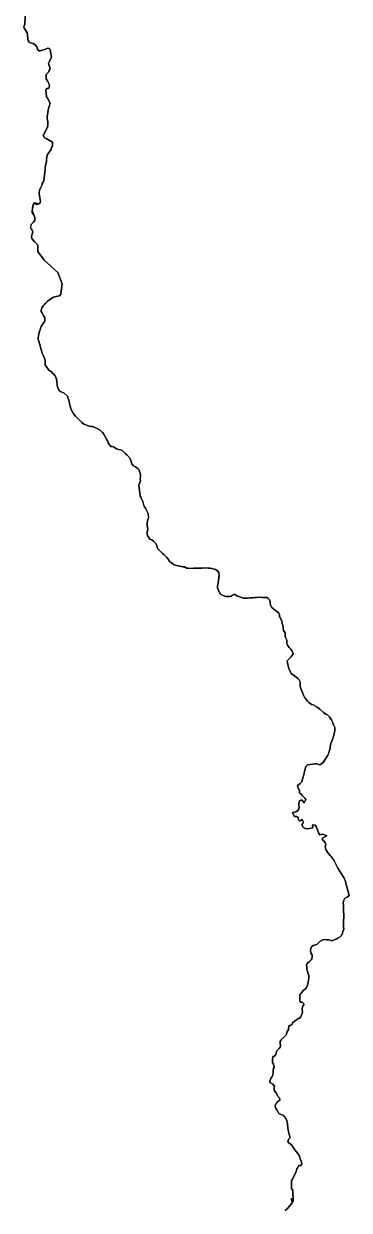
# Model space of a CAD drawing. Header units: inches. Extents: x 33.9 to 41.9, y -4.8 to 5.4.
# Drawn here: x 37.4227 to 37.4881, y -0.6788 to -0.4407 of the extents above; entities that cross this region are included whole.
import ezdxf

# ---------------------------------------------------------------- set-up
doc = ezdxf.new("R2010")
doc.units = ezdxf.units.IN
doc.header["$MEASUREMENT"] = 0
doc.layers.add('Counties', color=7, linetype='Continuous')

msp = doc.modelspace()

# ---------------------------------------------------------------- linework, layer by layer
at = {"layer": 'Counties'}
for points in [[(37.42391, -0.41995), (37.42289, -0.44084), (37.42267, -0.44133), (37.42279, -0.44161), (37.42298, -0.44185), (37.42339, -0.44258), (37.42344, -0.44288), (37.4235, -0.44385), (37.42357, -0.44415), (37.42375, -0.44443), (37.42401, -0.44459), (37.42457, -0.4447), (37.42504, -0.44501), (37.42529, -0.44535), (37.42542, -0.4458), (37.42571, -0.44614), (37.42597, -0.44614), (37.42644, -0.44602), (37.42707, -0.4458), (37.42754, -0.44566), (37.42782, -0.44569), (37.42796, -0.44596), (37.42804, -0.44622), (37.42813, -0.44671), (37.4282, -0.44709), (37.42823, -0.44745), (37.42779, -0.44842), (37.42766, -0.44868), (37.4278, -0.44911), (37.42798, -0.44969), (37.4279, -0.44993), (37.42773, -0.45025), (37.42758, -0.45054), (37.42721, -0.4509), (37.42719, -0.45178), (37.42754, -0.45234), (37.42771, -0.45271), (37.42786, -0.45326), (37.42764, -0.45373), (37.42733, -0.45375), (37.42712, -0.45398), (37.42725, -0.45536), (37.42742, -0.45566), (37.42797, -0.45664), (37.42781, -0.4573), (37.42758, -0.45797), (37.42751, -0.45858), (37.42736, -0.45937), (37.42738, -0.45973), (37.42746, -0.46004), (37.4275, -0.46028), (37.42751, -0.46116), (37.42746, -0.46146), (37.42731, -0.46167), (37.42686, -0.46269), (37.42674, -0.46292), (37.42657, -0.46315), (37.42682, -0.46359), (37.42718, -0.46376), (37.42843, -0.46446), (37.42848, -0.46492), (37.42846, -0.46531), (37.42825, -0.46558), (37.42819, -0.46586), (37.4279, -0.46629), (37.42746, -0.46695), (37.42732, -0.46745), (37.42727, -0.46792), (37.42723, -0.46823), (37.42715, -0.46873), (37.42704, -0.46913), (37.42695, -0.46962), (37.42697, -0.47), (37.42693, -0.47049), (37.42688, -0.47117), (37.42679, -0.47166), (37.42673, -0.47225), (37.42636, -0.47278), (37.42639, -0.47279), (37.42635, -0.47306), (37.42616, -0.47348), (37.42594, -0.47395), (37.42585, -0.47421), (37.42577, -0.47457), (37.42578, -0.47482), (37.42582, -0.47519), (37.42591, -0.47567), (37.42601, -0.47608), (37.42605, -0.47635), (37.42599, -0.47663), (37.42576, -0.47685), (37.42486, -0.47664), (37.42454, -0.47704), (37.42443, -0.4779), (37.4244, -0.47822), (37.42489, -0.4796), (37.4249, -0.48013), (37.42466, -0.48052), (37.42419, -0.481), (37.42405, -0.48163), (37.4242, -0.48189), (37.4244, -0.48215), (37.42449, -0.48249), (37.42422, -0.48337), (37.42433, -0.48385), (37.42447, -0.48395), (37.42471, -0.48433), (37.42491, -0.48451), (37.42549, -0.48517), (37.42549, -0.48642), (37.42678, -0.48815), (37.42954, -0.49061), (37.4304, -0.49294), (37.43014, -0.49495), (37.42985, -0.4953), (37.42922, -0.49548), (37.42896, -0.49554), (37.42867, -0.49559), (37.4283, -0.49578), (37.42786, -0.49611), (37.42737, -0.49648), (37.42703, -0.49682), (37.42682, -0.49703), (37.42658, -0.49731), (37.4263, -0.4977), (37.42616, -0.49818), (37.42619, -0.49844), (37.42631, -0.49868), (37.42674, -0.49937), (37.42691, -0.49972), (37.42691, -0.50043), (37.42654, -0.50095), (37.42633, -0.50124), (37.42616, -0.50148), (37.42606, -0.50183), (37.426, -0.50213), (37.42584, -0.50247), (37.42573, -0.50295), (37.42561, -0.50343), (37.42556, -0.50371), (37.42559, -0.50407), (37.4257, -0.50443), (37.42583, -0.50491), (37.42638, -0.50683), (37.42665, -0.50737), (37.42687, -0.50782), (37.427, -0.50829), (37.42697, -0.50878), (37.427, -0.50914), (37.42712, -0.50935), (37.4278, -0.51032), (37.42805, -0.51042), (37.42826, -0.51056), (37.42848, -0.51085), (37.4287, -0.51104), (37.42892, -0.51128), (37.42896, -0.51139), (37.42924, -0.51205), (37.4293, -0.51241), (37.42938, -0.51307), (37.42949, -0.51371), (37.4297, -0.51416), (37.42996, -0.51445), (37.43033, -0.51467), (37.43072, -0.51476), (37.43147, -0.51543), (37.43162, -0.51592), (37.43178, -0.51647), (37.43187, -0.517), (37.43215, -0.51793), (37.43235, -0.51839), (37.4327, -0.51896), (37.43307, -0.51947), (37.43435, -0.52076), (37.43474, -0.52105), (37.43515, -0.52121), (37.43563, -0.52138), (37.43618, -0.52153), (37.43657, -0.52153), (37.43794, -0.52217), (37.43813, -0.52243), (37.43847, -0.52274), (37.43877, -0.52307), (37.43896, -0.52348), (37.43936, -0.52423), (37.43954, -0.5245), (37.43973, -0.52496), (37.43999, -0.52526), (37.44014, -0.52553), (37.44042, -0.52553), (37.44081, -0.5257), (37.44108, -0.52586), (37.44131, -0.52602), (37.44168, -0.52615), (37.44214, -0.52624), (37.44242, -0.52632), (37.44266, -0.52655), (37.44305, -0.52694), (37.44344, -0.52728), (37.44406, -0.52798), (37.44425, -0.52856), (37.44441, -0.52899), (37.44471, -0.52944), (37.44518, -0.52969), (37.44539, -0.52984), (37.44565, -0.53003), (37.44587, -0.53024), (37.44595, -0.53058), (37.44604, -0.53088), (37.44616, -0.53138), (37.4461, -0.53164), (37.44609, -0.53203), (37.44613, -0.5324), (37.44602, -0.53275), (37.44581, -0.53324), (37.44602, -0.53493), (37.44603, -0.5352), (37.44609, -0.53548), (37.44625, -0.53583), (37.44642, -0.53617), (37.44659, -0.53656), (37.44678, -0.5374), (37.44696, -0.53765), (37.44712, -0.53794), (37.44765, -0.539), (37.44768, -0.53939), (37.44764, -0.53948), (37.44779, -0.53973), (37.44767, -0.54002), (37.44747, -0.54081), (37.44747, -0.54136), (37.44755, -0.5418), (37.44758, -0.54219), (37.44749, -0.54267), (37.44746, -0.5431), (37.44752, -0.54342), (37.44799, -0.54411), (37.44842, -0.54425), (37.44876, -0.54452), (37.44913, -0.54495), (37.44941, -0.54541), (37.44948, -0.54572), (37.44962, -0.54605), (37.45053, -0.54703), (37.45082, -0.5472), (37.45144, -0.5478), (37.45171, -0.54813), (37.45203, -0.54866), (37.45227, -0.54885), (37.45276, -0.54923), (37.45311, -0.54938), (37.45393, -0.54956), (37.45427, -0.54964), (37.45472, -0.54968), (37.45503, -0.5497), (37.45539, -0.54993), (37.45571, -0.54995), (37.45648, -0.55), (37.45687, -0.54998), (37.45728, -0.54993), (37.45776, -0.54994), (37.45814, -0.54996), (37.45844, -0.54996), (37.45879, -0.54992), (37.45972, -0.54994), (37.4601, -0.54994), (37.46044, -0.55001), (37.46121, -0.55023), (37.46167, -0.55056), (37.46187, -0.55088), (37.46195, -0.55129), (37.46185, -0.5519), (37.4618, -0.55237), (37.46172, -0.55295), (37.46161, -0.55347), (37.46158, -0.55383), (37.46163, -0.55417), (37.46222, -0.55516), (37.46276, -0.55545), (37.46324, -0.55562), (37.46394, -0.55567), (37.46435, -0.55555), (37.46475, -0.55529), (37.46504, -0.55519), (37.46548, -0.55549), (37.46587, -0.55564), (37.46682, -0.556), (37.46755, -0.556), (37.46824, -0.55592), (37.46865, -0.55588), (37.4691, -0.55583), (37.46945, -0.55581), (37.47016, -0.55577), (37.47059, -0.55585), (37.47104, -0.55582), (37.47148, -0.55585), (37.4718, -0.55607), (37.47203, -0.55632), (37.47217, -0.55665), (37.47218, -0.55707), (37.47228, -0.55748), (37.47243, -0.55781), (37.47249, -0.55785), (37.47389, -0.55899), (37.47404, -0.55927), (37.47407, -0.55964), (37.47452, -0.56052), (37.4746, -0.56108), (37.47469, -0.56142), (37.47478, -0.56173), (37.4748, -0.56212), (37.47488, -0.56243), (37.47516, -0.5629), (37.47521, -0.56374), (37.47554, -0.5644), (37.47551, -0.5647), (37.47551, -0.56515), (37.47564, -0.56541), (37.476, -0.56585), (37.47631, -0.56622), (37.47655, -0.56648), (37.47676, -0.56712), (37.4764, -0.56775), (37.47615, -0.568), (37.4756, -0.56852), (37.47568, -0.56892), (37.47591, -0.57007), (37.47639, -0.57107), (37.47707, -0.57154), (37.4773, -0.57174), (37.47776, -0.5721), (37.47801, -0.57237), (37.47817, -0.57273), (37.47817, -0.57338), (37.47822, -0.57366), (37.47825, -0.57392), (37.47846, -0.57453), (37.47875, -0.57498), (37.47869, -0.57498), (37.47882, -0.57529), (37.47904, -0.57586), (37.47925, -0.57611), (37.47948, -0.5764), (37.47964, -0.57661), (37.47993, -0.5769), (37.4802, -0.57711), (37.48054, -0.57729), (37.48101, -0.57747), (37.48123, -0.57761), (37.48159, -0.57783), (37.48186, -0.57802), (37.48217, -0.57827), (37.4829, -0.57893), (37.48337, -0.57924), (37.48366, -0.57939), (37.48407, -0.57978), (37.4843, -0.58013), (37.48451, -0.5804), (37.48468, -0.5808), (37.48475, -0.58107), (37.4849, -0.58139), (37.48514, -0.58193), (37.48513, -0.58231), (37.48513, -0.58259), (37.48507, -0.58283), (37.48504, -0.5832), (37.48496, -0.5835), (37.48485, -0.58383), (37.48479, -0.58411), (37.4846, -0.58448), (37.48452, -0.58477), (37.48433, -0.58515), (37.48428, -0.58544), (37.48422, -0.58577), (37.48422, -0.58606), (37.48415, -0.58631), (37.48405, -0.58669), (37.48394, -0.58703), (37.48382, -0.58729), (37.48373, -0.58753), (37.48355, -0.58778), (37.48326, -0.5882), (37.48309, -0.58856), (37.4828, -0.58895), (37.48258, -0.58912), (37.48212, -0.5894), (37.48179, -0.5893), (37.48154, -0.58918), (37.48117, -0.58922), (37.47969, -0.58941), (37.47937, -0.58974), (37.47904, -0.59077), (37.47901, -0.59106), (37.47884, -0.59164), (37.47859, -0.59246), (37.47851, -0.5928), (37.47817, -0.59313), (37.47766, -0.59358), (37.47774, -0.59393), (37.47803, -0.5944), (37.47808, -0.59464), (37.47805, -0.595), (37.47837, -0.59532), (37.47859, -0.59555), (37.47914, -0.59609), (37.47932, -0.59634), (37.47903, -0.59705), (37.47861, -0.59648), (37.47834, -0.59648), (37.47807, -0.59665), (37.47791, -0.59715), (37.47792, -0.59759), (37.47799, -0.59781), (37.47796, -0.5983), (37.47767, -0.59866), (37.47735, -0.59886), (37.4769, -0.5989), (37.47668, -0.59906), (37.47709, -0.59976), (37.47751, -0.5998), (37.47781, -0.59988), (37.47783, -0.60027), (37.47797, -0.60068), (37.4783, -0.60057), (37.47861, -0.60039), (37.47885, -0.60094), (37.47872, -0.60119), (37.47853, -0.60146), (37.47877, -0.6019), (37.47901, -0.60211), (37.47966, -0.60226), (37.48075, -0.60207), (37.48076, -0.60178), (37.48064, -0.60152), (37.48092, -0.60144), (37.48119, -0.60151), (37.48149, -0.60189), (37.48177, -0.60263), (37.48185, -0.60303), (37.48214, -0.60344), (37.48275, -0.60334), (37.48356, -0.60363), (37.48318, -0.60389), (37.48277, -0.60405), (37.48265, -0.60436), (37.48286, -0.60459), (37.48322, -0.60503), (37.48333, -0.6053), (37.48328, -0.60563), (37.48325, -0.60589), (37.48331, -0.60614), (37.48337, -0.6064), (37.48384, -0.60712), (37.48425, -0.60757), (37.48445, -0.60777), (37.48458, -0.60801), (37.48494, -0.60852), (37.48575, -0.61015), (37.48705, -0.61214), (37.48726, -0.61262), (37.48807, -0.61561), (37.48764, -0.61596), (37.48733, -0.61607), (37.48708, -0.61627), (37.48696, -0.61656), (37.48681, -0.61706), (37.48692, -0.61772), (37.48692, -0.61801), (37.48689, -0.61844), (37.48689, -0.61886), (37.48698, -0.61947), (37.48698, -0.61986), (37.48693, -0.62074), (37.48693, -0.62101), (37.48691, -0.62148), (37.48689, -0.62199), (37.48694, -0.62247), (37.48689, -0.62253), (37.48679, -0.62282), (37.48671, -0.62326), (37.48645, -0.62372), (37.48625, -0.62393), (37.48579, -0.62422), (37.48554, -0.62435), (37.485, -0.62452), (37.48457, -0.62469), (37.48429, -0.62461), (37.48387, -0.62452), (37.48357, -0.6245), (37.48321, -0.62446), (37.48277, -0.6245), (37.48217, -0.62483), (37.48174, -0.62528), (37.48156, -0.62545), (37.48083, -0.62567), (37.48049, -0.62596), (37.48037, -0.62629), (37.48028, -0.62662), (37.48033, -0.6272), (37.48059, -0.62753), (37.48062, -0.6279), (37.48055, -0.62833), (37.4804, -0.62854), (37.48006, -0.62887), (37.47974, -0.62917), (37.47949, -0.62955), (37.47951, -0.62991), (37.47957, -0.6303), (37.47961, -0.63064), (37.47983, -0.63135), (37.47995, -0.63171), (37.47996, -0.63198), (37.47992, -0.63226), (37.47985, -0.63258), (37.47972, -0.63342), (37.4796, -0.63372), (37.47945, -0.6341), (37.4792, -0.63439), (37.47888, -0.63464), (37.47865, -0.63492), (37.47844, -0.63516), (37.47814, -0.63559), (37.47811, -0.63604), (37.47812, -0.63648), (37.47823, -0.63704), (37.4786, -0.63706), (37.47897, -0.6374), (37.47873, -0.63785), (37.4786, -0.63822), (37.4786, -0.6385), (37.47864, -0.63899), (37.4786, -0.6393), (37.47835, -0.63989), (37.47813, -0.64023), (37.47781, -0.64031), (37.47747, -0.64055), (37.47708, -0.64081), (37.47666, -0.64118), (37.47658, -0.64146), (37.4762, -0.64169), (37.47595, -0.64176), (37.47583, -0.64248), (37.47554, -0.64304), (37.47544, -0.64349), (37.47438, -0.6446), (37.4742, -0.64486), (37.47416, -0.64529), (37.47427, -0.64582), (37.47419, -0.64607), (37.47401, -0.64633), (37.47353, -0.64677), (37.47332, -0.64748), (37.47304, -0.64786), (37.47269, -0.6479), (37.47261, -0.64858), (37.47262, -0.64923), (37.47283, -0.64945), (37.47299, -0.65004), (37.47283, -0.65026), (37.47276, -0.65086), (37.47276, -0.65121), (37.47271, -0.65166), (37.47257, -0.65193), (37.47239, -0.65218), (37.47222, -0.65254), (37.47208, -0.65288), (37.47212, -0.65314), (37.47268, -0.65346), (37.47304, -0.65385), (37.47297, -0.65428), (37.47295, -0.65471), (37.47344, -0.65538), (37.47364, -0.65584), (37.47387, -0.65599), (37.47407, -0.65624), (37.47409, -0.65667), (37.47371, -0.65696), (37.47349, -0.65721), (37.47325, -0.6575), (37.47321, -0.65805), (37.4733, -0.6583), (37.47351, -0.65864), (37.47375, -0.6591), (37.47394, -0.65936), (37.47438, -0.65955), (37.47475, -0.65973), (37.47521, -0.66012), (37.47555, -0.66082), (37.47561, -0.66106), (37.47565, -0.66146), (37.47572, -0.66229), (37.4759, -0.66328), (37.47619, -0.66416), (37.47589, -0.66447), (37.47573, -0.66501), (37.47597, -0.66531), (37.47619, -0.66545), (37.47643, -0.66562), (37.47659, -0.66584), (37.47713, -0.66666), (37.47744, -0.66704), (37.4777, -0.66737), (37.47805, -0.66795), (37.47821, -0.66845), (37.47841, -0.66896), (37.47851, -0.66938), (37.47838, -0.66981), (37.47794, -0.66979), (37.47771, -0.6702), (37.47756, -0.6705), (37.47742, -0.67097), (37.47665, -0.67256), (37.47649, -0.67281), (37.47649, -0.6744), (37.47674, -0.67481), (37.47682, -0.67708), (37.47638, -0.67641), (37.47651, -0.67685), (37.47657, -0.67726), (37.47566, -0.67843), (37.47516, -0.67884)], [(37.47516, -0.67884), (37.47566, -0.67843), (37.47657, -0.67726), (37.47651, -0.67685), (37.47638, -0.67641), (37.47682, -0.67708), (37.47674, -0.67481), (37.47649, -0.6744), (37.47649, -0.67281), (37.47665, -0.67256), (37.47742, -0.67097), (37.47756, -0.6705), (37.47771, -0.6702), (37.47794, -0.66979), (37.47838, -0.66981), (37.47851, -0.66938), (37.47841, -0.66896), (37.47821, -0.66845), (37.47805, -0.66795), (37.4777, -0.66737), (37.47744, -0.66704), (37.47713, -0.66666), (37.47659, -0.66584), (37.47643, -0.66562), (37.47619, -0.66545), (37.47597, -0.66531), (37.47573, -0.66501), (37.47589, -0.66447), (37.47619, -0.66416), (37.4759, -0.66328), (37.47572, -0.66229), (37.47565, -0.66146), (37.47561, -0.66106), (37.47555, -0.66082), (37.47521, -0.66012), (37.47475, -0.65973), (37.47438, -0.65955), (37.47394, -0.65936), (37.47375, -0.6591), (37.47351, -0.65864), (37.4733, -0.6583), (37.47321, -0.65805), (37.47325, -0.6575), (37.47349, -0.65721), (37.47371, -0.65696), (37.47409, -0.65667), (37.47407, -0.65624), (37.47387, -0.65599), (37.47364, -0.65584), (37.47344, -0.65538), (37.47295, -0.65471), (37.47297, -0.65428), (37.47304, -0.65385), (37.47268, -0.65346), (37.47212, -0.65314), (37.47208, -0.65288), (37.47222, -0.65254), (37.47239, -0.65218), (37.47257, -0.65193), (37.47271, -0.65166), (37.47276, -0.65121), (37.47276, -0.65086), (37.47283, -0.65026), (37.47299, -0.65004), (37.47283, -0.64945), (37.47262, -0.64923), (37.47261, -0.64858), (37.47269, -0.6479), (37.47304, -0.64786), (37.47332, -0.64748), (37.47353, -0.64677), (37.47401, -0.64633), (37.47419, -0.64607), (37.47427, -0.64582), (37.47416, -0.64529), (37.4742, -0.64486), (37.47438, -0.6446), (37.47544, -0.64349), (37.47554, -0.64304), (37.47583, -0.64248), (37.47595, -0.64176), (37.4762, -0.64169), (37.47658, -0.64146), (37.47666, -0.64118), (37.47708, -0.64081), (37.47747, -0.64055), (37.47781, -0.64031), (37.47813, -0.64023), (37.47835, -0.63989), (37.4786, -0.6393), (37.47864, -0.63899), (37.4786, -0.6385), (37.4786, -0.63822), (37.47873, -0.63785), (37.47897, -0.6374), (37.4786, -0.63706), (37.47823, -0.63704), (37.47812, -0.63648), (37.47811, -0.63604), (37.47814, -0.63559), (37.47844, -0.63516), (37.47865, -0.63492), (37.47888, -0.63464), (37.4792, -0.63439), (37.47945, -0.6341), (37.4796, -0.63372), (37.47972, -0.63342), (37.47985, -0.63258), (37.47992, -0.63226), (37.47996, -0.63198), (37.47995, -0.63171), (37.47983, -0.63135), (37.47961, -0.63064), (37.47957, -0.6303), (37.47951, -0.62991), (37.47949, -0.62955), (37.47974, -0.62917), (37.48006, -0.62887), (37.4804, -0.62854), (37.48055, -0.62833), (37.48062, -0.6279), (37.48059, -0.62753), (37.48033, -0.6272), (37.48028, -0.62662), (37.48037, -0.62629), (37.48049, -0.62596), (37.48083, -0.62567), (37.48156, -0.62545), (37.48174, -0.62528), (37.48217, -0.62483), (37.48277, -0.6245), (37.48321, -0.62446), (37.48357, -0.6245), (37.48387, -0.62452), (37.48429, -0.62461), (37.48457, -0.62469), (37.485, -0.62452), (37.48554, -0.62435), (37.48579, -0.62422), (37.48625, -0.62393), (37.48645, -0.62372), (37.48671, -0.62326), (37.48679, -0.62282), (37.48689, -0.62253), (37.48694, -0.62247), (37.48689, -0.62199), (37.48691, -0.62148), (37.48693, -0.62101), (37.48693, -0.62074), (37.48698, -0.61986), (37.48698, -0.61947), (37.48689, -0.61886), (37.48689, -0.61844), (37.48692, -0.61801), (37.48692, -0.61772), (37.48681, -0.61706), (37.48696, -0.61656), (37.48708, -0.61627), (37.48733, -0.61607), (37.48764, -0.61596), (37.48807, -0.61561), (37.48726, -0.61262), (37.48705, -0.61214), (37.48575, -0.61015), (37.48494, -0.60852), (37.48458, -0.60801), (37.48445, -0.60777), (37.48425, -0.60757), (37.48384, -0.60712), (37.48337, -0.6064), (37.48331, -0.60614), (37.48325, -0.60589), (37.48328, -0.60563), (37.48333, -0.6053), (37.48322, -0.60503), (37.48286, -0.60459), (37.48265, -0.60436), (37.48277, -0.60405), (37.48318, -0.60389), (37.48356, -0.60363), (37.48275, -0.60334), (37.48214, -0.60344), (37.48185, -0.60303), (37.48177, -0.60263), (37.48149, -0.60189), (37.48119, -0.60151), (37.48092, -0.60144), (37.48064, -0.60152), (37.48076, -0.60178), (37.48075, -0.60207), (37.47966, -0.60226), (37.47901, -0.60211), (37.47877, -0.6019), (37.47853, -0.60146), (37.47872, -0.60119), (37.47885, -0.60094), (37.47861, -0.60039), (37.4783, -0.60057), (37.47797, -0.60068), (37.47783, -0.60027), (37.47781, -0.59988), (37.47751, -0.5998), (37.47709, -0.59976), (37.47668, -0.59906), (37.4769, -0.5989), (37.47735, -0.59886), (37.47767, -0.59866), (37.47796, -0.5983), (37.47799, -0.59781), (37.47792, -0.59759), (37.47791, -0.59715), (37.47807, -0.59665), (37.47834, -0.59648), (37.47861, -0.59648), (37.47903, -0.59705), (37.47932, -0.59634), (37.47914, -0.59609), (37.47859, -0.59555), (37.47837, -0.59532), (37.47805, -0.595), (37.47808, -0.59464), (37.47803, -0.5944), (37.47774, -0.59393), (37.47766, -0.59358), (37.47817, -0.59313), (37.47851, -0.5928), (37.47859, -0.59246), (37.47884, -0.59164), (37.47901, -0.59106), (37.47904, -0.59077), (37.47937, -0.58974), (37.47969, -0.58941), (37.48117, -0.58922), (37.48154, -0.58918), (37.48179, -0.5893), (37.48212, -0.5894), (37.48258, -0.58912), (37.4828, -0.58895), (37.48309, -0.58856), (37.48326, -0.5882), (37.48355, -0.58778), (37.48373, -0.58753), (37.48382, -0.58729), (37.48394, -0.58703), (37.48405, -0.58669), (37.48415, -0.58631), (37.48422, -0.58606), (37.48422, -0.58577), (37.48428, -0.58544), (37.48433, -0.58515), (37.48452, -0.58477), (37.4846, -0.58448), (37.48479, -0.58411), (37.48485, -0.58383), (37.48496, -0.5835), (37.48504, -0.5832), (37.48507, -0.58283), (37.48513, -0.58259), (37.48513, -0.58231), (37.48514, -0.58193), (37.4849, -0.58139), (37.48475, -0.58107), (37.48468, -0.5808), (37.48451, -0.5804), (37.4843, -0.58013), (37.48407, -0.57978), (37.48366, -0.57939), (37.48337, -0.57924), (37.4829, -0.57893), (37.48217, -0.57827), (37.48186, -0.57802), (37.48159, -0.57783), (37.48123, -0.57761), (37.48101, -0.57747), (37.48054, -0.57729), (37.4802, -0.57711), (37.47993, -0.5769), (37.47964, -0.57661), (37.47948, -0.5764), (37.47925, -0.57611), (37.47904, -0.57586), (37.47882, -0.57529), (37.47869, -0.57498), (37.47875, -0.57498), (37.47846, -0.57453), (37.47825, -0.57392), (37.47822, -0.57366), (37.47817, -0.57338), (37.47817, -0.57273), (37.47801, -0.57237), (37.47776, -0.5721), (37.4773, -0.57174), (37.47707, -0.57154), (37.47639, -0.57107), (37.47591, -0.57007), (37.47568, -0.56892), (37.4756, -0.56852), (37.47615, -0.568), (37.4764, -0.56775), (37.47676, -0.56712), (37.47655, -0.56648), (37.47631, -0.56622), (37.476, -0.56585), (37.47564, -0.56541), (37.47551, -0.56515), (37.47551, -0.5647), (37.47554, -0.5644), (37.47521, -0.56374), (37.47516, -0.5629), (37.47488, -0.56243), (37.4748, -0.56212), (37.47478, -0.56173), (37.47469, -0.56142), (37.4746, -0.56108), (37.47452, -0.56052), (37.47407, -0.55964), (37.47404, -0.55927), (37.47389, -0.55899), (37.47249, -0.55785), (37.47243, -0.55781), (37.47228, -0.55748), (37.47218, -0.55707), (37.47217, -0.55665), (37.47203, -0.55632), (37.4718, -0.55607), (37.47148, -0.55585), (37.47104, -0.55582), (37.47059, -0.55585), (37.47016, -0.55577), (37.46945, -0.55581), (37.4691, -0.55583), (37.46865, -0.55588), (37.46824, -0.55592), (37.46755, -0.556), (37.46682, -0.556), (37.46587, -0.55564), (37.46548, -0.55549), (37.46504, -0.55519), (37.46475, -0.55529), (37.46435, -0.55555), (37.46394, -0.55567), (37.46324, -0.55562), (37.46276, -0.55545), (37.46222, -0.55516), (37.46163, -0.55417), (37.46158, -0.55383), (37.46161, -0.55347), (37.46172, -0.55295), (37.4618, -0.55237), (37.46185, -0.5519), (37.46195, -0.55129), (37.46187, -0.55088), (37.46167, -0.55056), (37.46121, -0.55023), (37.46044, -0.55001), (37.4601, -0.54994), (37.45972, -0.54994), (37.45879, -0.54992), (37.45844, -0.54996), (37.45814, -0.54996), (37.45776, -0.54994), (37.45728, -0.54993), (37.45687, -0.54998), (37.45648, -0.55), (37.45571, -0.54995), (37.45539, -0.54993), (37.45503, -0.5497), (37.45472, -0.54968), (37.45427, -0.54964), (37.45393, -0.54956), (37.45311, -0.54938), (37.45276, -0.54923), (37.45227, -0.54885), (37.45203, -0.54866), (37.45171, -0.54813), (37.45144, -0.5478), (37.45082, -0.5472), (37.45053, -0.54703), (37.44962, -0.54605), (37.44948, -0.54572), (37.44941, -0.54541), (37.44913, -0.54495), (37.44876, -0.54452), (37.44842, -0.54425), (37.44799, -0.54411), (37.44752, -0.54342), (37.44746, -0.5431), (37.44749, -0.54267), (37.44758, -0.54219), (37.44755, -0.5418), (37.44747, -0.54136), (37.44747, -0.54081), (37.44767, -0.54002), (37.44779, -0.53973), (37.44764, -0.53948), (37.44768, -0.53939), (37.44765, -0.539), (37.44712, -0.53794), (37.44696, -0.53765), (37.44678, -0.5374), (37.44659, -0.53656), (37.44642, -0.53617), (37.44625, -0.53583), (37.44609, -0.53548), (37.44603, -0.5352), (37.44602, -0.53493), (37.44581, -0.53324), (37.44602, -0.53275), (37.44613, -0.5324), (37.44609, -0.53203), (37.4461, -0.53164), (37.44616, -0.53138), (37.44604, -0.53088), (37.44595, -0.53058), (37.44587, -0.53024), (37.44565, -0.53003), (37.44539, -0.52984), (37.44518, -0.52969), (37.44471, -0.52944), (37.44441, -0.52899), (37.44425, -0.52856), (37.44406, -0.52798), (37.44344, -0.52728), (37.44305, -0.52694), (37.44266, -0.52655), (37.44242, -0.52632), (37.44214, -0.52624), (37.44168, -0.52615), (37.44131, -0.52602), (37.44108, -0.52586), (37.44081, -0.5257), (37.44042, -0.52553), (37.44014, -0.52553), (37.43999, -0.52526), (37.43973, -0.52496), (37.43954, -0.5245), (37.43936, -0.52423), (37.43896, -0.52348), (37.43877, -0.52307), (37.43847, -0.52274), (37.43813, -0.52243), (37.43794, -0.52217), (37.43657, -0.52153), (37.43618, -0.52153), (37.43563, -0.52138), (37.43515, -0.52121), (37.43474, -0.52105), (37.43435, -0.52076), (37.43307, -0.51947), (37.4327, -0.51896), (37.43235, -0.51839), (37.43215, -0.51793), (37.43187, -0.517), (37.43178, -0.51647), (37.43162, -0.51592), (37.43147, -0.51543), (37.43072, -0.51476), (37.43033, -0.51467), (37.42996, -0.51445), (37.4297, -0.51416), (37.42949, -0.51371), (37.42938, -0.51307), (37.4293, -0.51241), (37.42924, -0.51205), (37.42896, -0.51139), (37.42892, -0.51128), (37.4287, -0.51104), (37.42848, -0.51085), (37.42826, -0.51056), (37.42805, -0.51042), (37.4278, -0.51032), (37.42712, -0.50935), (37.427, -0.50914), (37.42697, -0.50878), (37.427, -0.50829), (37.42687, -0.50782), (37.42665, -0.50737), (37.42638, -0.50683), (37.42583, -0.50491), (37.4257, -0.50443), (37.42559, -0.50407), (37.42556, -0.50371), (37.42561, -0.50343), (37.42573, -0.50295), (37.42584, -0.50247), (37.426, -0.50213), (37.42606, -0.50183), (37.42616, -0.50148), (37.42633, -0.50124), (37.42654, -0.50095), (37.42691, -0.50043), (37.42691, -0.49972), (37.42674, -0.49937), (37.42631, -0.49868), (37.42619, -0.49844), (37.42616, -0.49818), (37.4263, -0.4977), (37.42658, -0.49731), (37.42682, -0.49703), (37.42703, -0.49682), (37.42737, -0.49648), (37.42786, -0.49611), (37.4283, -0.49578), (37.42867, -0.49559), (37.42896, -0.49554), (37.42922, -0.49548), (37.42985, -0.4953), (37.43014, -0.49495), (37.4304, -0.49294), (37.42954, -0.49061), (37.42678, -0.48815), (37.42549, -0.48642), (37.42549, -0.48517), (37.42491, -0.48451), (37.42471, -0.48433), (37.42447, -0.48395), (37.42433, -0.48385), (37.42422, -0.48337), (37.4243, -0.48314), (37.42449, -0.48249), (37.4244, -0.48215), (37.4242, -0.48189), (37.42405, -0.48163), (37.42414, -0.48133), (37.42419, -0.481), (37.42466, -0.48052), (37.4249, -0.48013), (37.42489, -0.4796), (37.42454, -0.47894), (37.4244, -0.4786), (37.4244, -0.47822), (37.42443, -0.4779), (37.42447, -0.47761), (37.42454, -0.47704), (37.42486, -0.47664), (37.42507, -0.4768), (37.42529, -0.47697), (37.42571, -0.47686), (37.42599, -0.47663), (37.42605, -0.47635), (37.42601, -0.47608), (37.42591, -0.47567), (37.42582, -0.47519), (37.42578, -0.47482), (37.42577, -0.47457), (37.42585, -0.47421), (37.42594, -0.47395), (37.42616, -0.47348), (37.42635, -0.47306), (37.42639, -0.47279), (37.42636, -0.47278), (37.42673, -0.47225), (37.42679, -0.47166), (37.42688, -0.47117), (37.42693, -0.47049), (37.42697, -0.47), (37.42695, -0.46962), (37.42704, -0.46913), (37.42715, -0.46873), (37.42723, -0.46823), (37.42727, -0.46792), (37.42732, -0.46745), (37.42746, -0.46695), (37.4279, -0.46629), (37.42819, -0.46586), (37.42825, -0.46558), (37.42846, -0.46531), (37.42848, -0.46492), (37.42843, -0.46446), (37.42718, -0.46376), (37.42682, -0.46359), (37.42657, -0.46315), (37.42674, -0.46292), (37.42686, -0.46269), (37.42731, -0.46167), (37.42746, -0.46146), (37.42751, -0.46116), (37.4275, -0.46028), (37.42746, -0.46004), (37.42738, -0.45973), (37.42736, -0.45937), (37.42751, -0.45858), (37.42758, -0.45797), (37.42781, -0.4573), (37.42797, -0.45664), (37.42742, -0.45566), (37.42725, -0.45536), (37.42712, -0.45398), (37.42733, -0.45375), (37.42764, -0.45373), (37.42786, -0.45326), (37.42771, -0.45271), (37.42754, -0.45234), (37.42719, -0.45178), (37.42721, -0.4509), (37.42758, -0.45054), (37.42773, -0.45025), (37.4279, -0.44993), (37.42798, -0.44969), (37.4278, -0.44911), (37.42766, -0.44868), (37.42779, -0.44842), (37.42823, -0.44745), (37.4282, -0.44709), (37.42813, -0.44671), (37.42804, -0.44622), (37.42796, -0.44596), (37.42782, -0.44569), (37.42754, -0.44566), (37.42707, -0.4458), (37.42644, -0.44602), (37.42597, -0.44614), (37.42571, -0.44614), (37.42542, -0.4458), (37.42529, -0.44535), (37.42504, -0.44501), (37.42457, -0.4447), (37.42401, -0.44459), (37.42375, -0.44443), (37.42357, -0.44415), (37.4235, -0.44385), (37.42344, -0.44288), (37.42339, -0.44258), (37.42298, -0.44185), (37.42279, -0.44161), (37.42267, -0.44133), (37.42289, -0.44084), (37.42391, -0.41995)], [(37.42391, -0.41995), (37.42289, -0.44084), (37.42267, -0.44133), (37.42279, -0.44161), (37.42298, -0.44185), (37.42339, -0.44258), (37.42344, -0.44288), (37.4235, -0.44385), (37.42357, -0.44415), (37.42375, -0.44443), (37.42401, -0.44459), (37.42457, -0.4447), (37.42504, -0.44501), (37.42529, -0.44535), (37.42542, -0.4458), (37.42571, -0.44614), (37.42597, -0.44614), (37.42644, -0.44602), (37.42707, -0.4458), (37.42754, -0.44566), (37.42782, -0.44569), (37.42796, -0.44596), (37.42804, -0.44622), (37.42813, -0.44671), (37.4282, -0.44709), (37.42823, -0.44745), (37.42779, -0.44842), (37.42766, -0.44868), (37.4278, -0.44911), (37.42798, -0.44969), (37.4279, -0.44993), (37.42773, -0.45025), (37.42758, -0.45054), (37.42721, -0.4509), (37.42719, -0.45178), (37.42754, -0.45234), (37.42771, -0.45271), (37.42786, -0.45326), (37.42764, -0.45373), (37.42733, -0.45375), (37.42712, -0.45398), (37.42725, -0.45536), (37.42742, -0.45566), (37.42797, -0.45664), (37.42781, -0.4573), (37.42758, -0.45797), (37.42751, -0.45858), (37.42736, -0.45937), (37.42738, -0.45973), (37.42746, -0.46004), (37.4275, -0.46028), (37.42751, -0.46116), (37.42746, -0.46146), (37.42731, -0.46167), (37.42686, -0.46269), (37.42674, -0.46292), (37.42657, -0.46315), (37.42682, -0.46359), (37.42718, -0.46376), (37.42843, -0.46446), (37.42848, -0.46492), (37.42846, -0.46531), (37.42825, -0.46558), (37.42819, -0.46586), (37.4279, -0.46629), (37.42746, -0.46695), (37.42732, -0.46745), (37.42727, -0.46792), (37.42723, -0.46823), (37.42715, -0.46873), (37.42704, -0.46913), (37.42695, -0.46962), (37.42697, -0.47), (37.42693, -0.47049), (37.42688, -0.47117), (37.42679, -0.47166), (37.42673, -0.47225), (37.42636, -0.47278), (37.42639, -0.47279), (37.42635, -0.47306), (37.42616, -0.47348), (37.42594, -0.47395), (37.42585, -0.47421), (37.42577, -0.47457), (37.42578, -0.47482), (37.42582, -0.47519), (37.42591, -0.47567), (37.42601, -0.47608), (37.42605, -0.47635), (37.42599, -0.47663), (37.42576, -0.47685), (37.42486, -0.47664), (37.42454, -0.47704), (37.42443, -0.4779), (37.4244, -0.47822), (37.42489, -0.4796), (37.4249, -0.48013), (37.42466, -0.48052), (37.42419, -0.481), (37.42405, -0.48163), (37.4242, -0.48189), (37.4244, -0.48215), (37.42449, -0.48249), (37.42422, -0.48337), (37.42433, -0.48385), (37.42447, -0.48395), (37.42471, -0.48433), (37.42491, -0.48451), (37.42549, -0.48517), (37.42549, -0.48642), (37.42678, -0.48815), (37.42954, -0.49061), (37.4304, -0.49294), (37.43014, -0.49495), (37.42985, -0.4953), (37.42922, -0.49548), (37.42896, -0.49554), (37.42867, -0.49559), (37.4283, -0.49578), (37.42786, -0.49611), (37.42737, -0.49648), (37.42703, -0.49682), (37.42682, -0.49703), (37.42658, -0.49731), (37.4263, -0.4977), (37.42616, -0.49818), (37.42619, -0.49844), (37.42631, -0.49868), (37.42674, -0.49937), (37.42691, -0.49972), (37.42691, -0.50043), (37.42654, -0.50095), (37.42633, -0.50124), (37.42616, -0.50148), (37.42606, -0.50183), (37.426, -0.50213), (37.42584, -0.50247), (37.42573, -0.50295), (37.42561, -0.50343), (37.42556, -0.50371), (37.42559, -0.50407), (37.4257, -0.50443), (37.42583, -0.50491), (37.42638, -0.50683), (37.42665, -0.50737), (37.42687, -0.50782), (37.427, -0.50829), (37.42697, -0.50878), (37.427, -0.50914), (37.42712, -0.50935), (37.4278, -0.51032), (37.42805, -0.51042), (37.42826, -0.51056), (37.42848, -0.51085), (37.4287, -0.51104), (37.42892, -0.51128), (37.42896, -0.51139), (37.42924, -0.51205), (37.4293, -0.51241), (37.42938, -0.51307), (37.42949, -0.51371), (37.4297, -0.51416), (37.42996, -0.51445), (37.43033, -0.51467), (37.43072, -0.51476), (37.43147, -0.51543), (37.43162, -0.51592), (37.43178, -0.51647), (37.43187, -0.517), (37.43215, -0.51793), (37.43235, -0.51839), (37.4327, -0.51896), (37.43307, -0.51947), (37.43435, -0.52076), (37.43474, -0.52105), (37.43515, -0.52121), (37.43563, -0.52138), (37.43618, -0.52153), (37.43657, -0.52153), (37.43794, -0.52217), (37.43813, -0.52243), (37.43847, -0.52274), (37.43877, -0.52307), (37.43896, -0.52348), (37.43936, -0.52423), (37.43954, -0.5245), (37.43973, -0.52496), (37.43999, -0.52526), (37.44014, -0.52553), (37.44042, -0.52553), (37.44081, -0.5257), (37.44108, -0.52586), (37.44131, -0.52602), (37.44168, -0.52615), (37.44214, -0.52624), (37.44242, -0.52632), (37.44266, -0.52655), (37.44305, -0.52694), (37.44344, -0.52728), (37.44406, -0.52798), (37.44425, -0.52856), (37.44441, -0.52899), (37.44471, -0.52944), (37.44518, -0.52969), (37.44539, -0.52984), (37.44565, -0.53003), (37.44587, -0.53024), (37.44595, -0.53058), (37.44604, -0.53088), (37.44616, -0.53138), (37.4461, -0.53164), (37.44609, -0.53203), (37.44613, -0.5324), (37.44602, -0.53275), (37.44581, -0.53324), (37.44602, -0.53493), (37.44603, -0.5352), (37.44609, -0.53548), (37.44625, -0.53583), (37.44642, -0.53617), (37.44659, -0.53656), (37.44678, -0.5374), (37.44696, -0.53765), (37.44712, -0.53794), (37.44765, -0.539), (37.44768, -0.53939), (37.44764, -0.53948), (37.44779, -0.53973), (37.44767, -0.54002), (37.44747, -0.54081), (37.44747, -0.54136), (37.44755, -0.5418), (37.44758, -0.54219), (37.44749, -0.54267), (37.44746, -0.5431), (37.44752, -0.54342), (37.44799, -0.54411), (37.44842, -0.54425), (37.44876, -0.54452), (37.44913, -0.54495), (37.44941, -0.54541), (37.44948, -0.54572), (37.44962, -0.54605), (37.45053, -0.54703), (37.45082, -0.5472), (37.45144, -0.5478), (37.45171, -0.54813), (37.45203, -0.54866), (37.45227, -0.54885), (37.45276, -0.54923), (37.45311, -0.54938), (37.45393, -0.54956), (37.45427, -0.54964), (37.45472, -0.54968), (37.45503, -0.5497), (37.45539, -0.54993), (37.45571, -0.54995), (37.45648, -0.55), (37.45687, -0.54998), (37.45728, -0.54993), (37.45776, -0.54994), (37.45814, -0.54996), (37.45844, -0.54996), (37.45879, -0.54992), (37.45972, -0.54994), (37.4601, -0.54994), (37.46044, -0.55001), (37.46121, -0.55023), (37.46167, -0.55056), (37.46187, -0.55088), (37.46195, -0.55129), (37.46185, -0.5519), (37.4618, -0.55237), (37.46172, -0.55295), (37.46161, -0.55347), (37.46158, -0.55383), (37.46163, -0.55417), (37.46222, -0.55516), (37.46276, -0.55545), (37.46324, -0.55562), (37.46394, -0.55567), (37.46435, -0.55555), (37.46475, -0.55529), (37.46504, -0.55519), (37.46548, -0.55549), (37.46587, -0.55564), (37.46682, -0.556), (37.46755, -0.556), (37.46824, -0.55592), (37.46865, -0.55588), (37.4691, -0.55583), (37.46945, -0.55581), (37.47016, -0.55577), (37.47059, -0.55585), (37.47104, -0.55582), (37.47148, -0.55585), (37.4718, -0.55607), (37.47203, -0.55632), (37.47217, -0.55665), (37.47218, -0.55707), (37.47228, -0.55748), (37.47243, -0.55781), (37.47249, -0.55785), (37.47389, -0.55899), (37.47404, -0.55927), (37.47407, -0.55964), (37.47452, -0.56052), (37.4746, -0.56108), (37.47469, -0.56142), (37.47478, -0.56173), (37.4748, -0.56212), (37.47488, -0.56243), (37.47516, -0.5629), (37.47521, -0.56374), (37.47554, -0.5644), (37.47551, -0.5647), (37.47551, -0.56515), (37.47564, -0.56541), (37.476, -0.56585), (37.47631, -0.56622), (37.47655, -0.56648), (37.47676, -0.56712), (37.4764, -0.56775), (37.47615, -0.568), (37.4756, -0.56852), (37.47568, -0.56892), (37.47591, -0.57007), (37.47639, -0.57107), (37.47707, -0.57154), (37.4773, -0.57174), (37.47776, -0.5721), (37.47801, -0.57237), (37.47817, -0.57273), (37.47817, -0.57338), (37.47822, -0.57366), (37.47825, -0.57392), (37.47846, -0.57453), (37.47875, -0.57498), (37.47869, -0.57498), (37.47882, -0.57529), (37.47904, -0.57586), (37.47925, -0.57611), (37.47948, -0.5764), (37.47964, -0.57661), (37.47993, -0.5769), (37.4802, -0.57711), (37.48054, -0.57729), (37.48101, -0.57747), (37.48123, -0.57761), (37.48159, -0.57783), (37.48186, -0.57802), (37.48217, -0.57827), (37.4829, -0.57893), (37.48337, -0.57924), (37.48366, -0.57939), (37.48407, -0.57978), (37.4843, -0.58013), (37.48451, -0.5804), (37.48468, -0.5808), (37.48475, -0.58107), (37.4849, -0.58139), (37.48514, -0.58193), (37.48513, -0.58231), (37.48513, -0.58259), (37.48507, -0.58283), (37.48504, -0.5832), (37.48496, -0.5835), (37.48485, -0.58383), (37.48479, -0.58411), (37.4846, -0.58448), (37.48452, -0.58477), (37.48433, -0.58515), (37.48428, -0.58544), (37.48422, -0.58577), (37.48422, -0.58606), (37.48415, -0.58631), (37.48405, -0.58669), (37.48394, -0.58703), (37.48382, -0.58729), (37.48373, -0.58753), (37.48355, -0.58778), (37.48326, -0.5882), (37.48309, -0.58856), (37.4828, -0.58895), (37.48258, -0.58912), (37.48212, -0.5894), (37.48179, -0.5893), (37.48154, -0.58918), (37.48117, -0.58922), (37.47969, -0.58941), (37.47937, -0.58974), (37.47904, -0.59077), (37.47901, -0.59106), (37.47884, -0.59164), (37.47859, -0.59246), (37.47851, -0.5928), (37.47817, -0.59313), (37.47766, -0.59358), (37.47774, -0.59393), (37.47803, -0.5944), (37.47808, -0.59464), (37.47805, -0.595), (37.47837, -0.59532), (37.47859, -0.59555), (37.47914, -0.59609), (37.47932, -0.59634), (37.47903, -0.59705), (37.47861, -0.59648), (37.47834, -0.59648), (37.47807, -0.59665), (37.47791, -0.59715), (37.47792, -0.59759), (37.47799, -0.59781), (37.47796, -0.5983), (37.47767, -0.59866), (37.47735, -0.59886), (37.4769, -0.5989), (37.47668, -0.59906), (37.47709, -0.59976), (37.47751, -0.5998), (37.47781, -0.59988), (37.47783, -0.60027), (37.47797, -0.60068), (37.4783, -0.60057), (37.47861, -0.60039), (37.47885, -0.60094), (37.47872, -0.60119), (37.47853, -0.60146), (37.47877, -0.6019), (37.47901, -0.60211), (37.47966, -0.60226), (37.48075, -0.60207), (37.48076, -0.60178), (37.48064, -0.60152), (37.48092, -0.60144), (37.48119, -0.60151), (37.48149, -0.60189), (37.48177, -0.60263), (37.48185, -0.60303), (37.48214, -0.60344), (37.48275, -0.60334), (37.48356, -0.60363), (37.48318, -0.60389), (37.48277, -0.60405), (37.48265, -0.60436), (37.48286, -0.60459), (37.48322, -0.60503), (37.48333, -0.6053), (37.48328, -0.60563), (37.48325, -0.60589), (37.48331, -0.60614), (37.48337, -0.6064), (37.48384, -0.60712), (37.48425, -0.60757), (37.48445, -0.60777), (37.48458, -0.60801), (37.48494, -0.60852), (37.48575, -0.61015), (37.48705, -0.61214), (37.48726, -0.61262), (37.48807, -0.61561), (37.48764, -0.61596), (37.48733, -0.61607), (37.48708, -0.61627), (37.48696, -0.61656), (37.48681, -0.61706), (37.48692, -0.61772), (37.48692, -0.61801), (37.48689, -0.61844), (37.48689, -0.61886), (37.48698, -0.61947), (37.48698, -0.61986), (37.48693, -0.62074), (37.48693, -0.62101), (37.48691, -0.62148), (37.48689, -0.62199), (37.48694, -0.62247), (37.48689, -0.62253), (37.48679, -0.62282), (37.48671, -0.62326), (37.48645, -0.62372), (37.48625, -0.62393), (37.48579, -0.62422), (37.48554, -0.62435), (37.485, -0.62452), (37.48457, -0.62469), (37.48429, -0.62461), (37.48387, -0.62452), (37.48357, -0.6245), (37.48321, -0.62446), (37.48277, -0.6245), (37.48217, -0.62483), (37.48174, -0.62528), (37.48156, -0.62545), (37.48083, -0.62567), (37.48049, -0.62596), (37.48037, -0.62629), (37.48028, -0.62662), (37.48033, -0.6272), (37.48059, -0.62753), (37.48062, -0.6279), (37.48055, -0.62833), (37.4804, -0.62854), (37.48006, -0.62887), (37.47974, -0.62917), (37.47949, -0.62955), (37.47951, -0.62991), (37.47957, -0.6303), (37.47961, -0.63064), (37.47983, -0.63135), (37.47995, -0.63171), (37.47996, -0.63198), (37.47992, -0.63226), (37.47985, -0.63258), (37.47972, -0.63342), (37.4796, -0.63372), (37.47945, -0.6341), (37.4792, -0.63439), (37.47888, -0.63464), (37.47865, -0.63492), (37.47844, -0.63516), (37.47814, -0.63559), (37.47811, -0.63604), (37.47812, -0.63648), (37.47823, -0.63704), (37.4786, -0.63706), (37.47897, -0.6374), (37.47873, -0.63785), (37.4786, -0.63822), (37.4786, -0.6385), (37.47864, -0.63899), (37.4786, -0.6393), (37.47835, -0.63989), (37.47813, -0.64023), (37.47781, -0.64031), (37.47747, -0.64055), (37.47708, -0.64081), (37.47666, -0.64118), (37.47658, -0.64146), (37.4762, -0.64169), (37.47595, -0.64176), (37.47583, -0.64248), (37.47554, -0.64304), (37.47544, -0.64349), (37.47438, -0.6446), (37.4742, -0.64486), (37.47416, -0.64529), (37.47427, -0.64582), (37.47419, -0.64607), (37.47401, -0.64633), (37.47353, -0.64677), (37.47332, -0.64748), (37.47304, -0.64786), (37.47269, -0.6479), (37.47261, -0.64858), (37.47262, -0.64923), (37.47283, -0.64945), (37.47299, -0.65004), (37.47283, -0.65026), (37.47276, -0.65086), (37.47276, -0.65121), (37.47271, -0.65166), (37.47257, -0.65193), (37.47239, -0.65218), (37.47222, -0.65254), (37.47208, -0.65288), (37.47212, -0.65314), (37.47268, -0.65346), (37.47304, -0.65385), (37.47297, -0.65428), (37.47295, -0.65471), (37.47344, -0.65538), (37.47364, -0.65584), (37.47387, -0.65599), (37.47407, -0.65624), (37.47409, -0.65667), (37.47371, -0.65696), (37.47349, -0.65721), (37.47325, -0.6575), (37.47321, -0.65805), (37.4733, -0.6583), (37.47351, -0.65864), (37.47375, -0.6591), (37.47394, -0.65936), (37.47438, -0.65955), (37.47475, -0.65973), (37.47521, -0.66012), (37.47555, -0.66082), (37.47561, -0.66106), (37.47565, -0.66146), (37.47572, -0.66229), (37.4759, -0.66328), (37.47619, -0.66416), (37.47589, -0.66447), (37.47573, -0.66501), (37.47597, -0.66531), (37.47619, -0.66545), (37.47643, -0.66562), (37.47659, -0.66584), (37.47713, -0.66666), (37.47744, -0.66704), (37.4777, -0.66737), (37.47805, -0.66795), (37.47821, -0.66845), (37.47841, -0.66896), (37.47851, -0.66938), (37.47838, -0.66981), (37.47794, -0.66979), (37.47771, -0.6702), (37.47756, -0.6705), (37.47742, -0.67097), (37.47665, -0.67256), (37.47649, -0.67281), (37.47649, -0.6744), (37.47674, -0.67481), (37.47682, -0.67708), (37.47638, -0.67641), (37.47651, -0.67685), (37.47657, -0.67726), (37.47566, -0.67843), (37.47516, -0.67884)], [(37.47516, -0.67884), (37.47566, -0.67843), (37.47657, -0.67726), (37.47651, -0.67685), (37.47638, -0.67641), (37.47682, -0.67708), (37.47674, -0.67481), (37.47649, -0.6744), (37.47649, -0.67281), (37.47665, -0.67256), (37.47742, -0.67097), (37.47756, -0.6705), (37.47771, -0.6702), (37.47794, -0.66979), (37.47838, -0.66981), (37.47851, -0.66938), (37.47841, -0.66896), (37.47821, -0.66845), (37.47805, -0.66795), (37.4777, -0.66737), (37.47744, -0.66704), (37.47713, -0.66666), (37.47659, -0.66584), (37.47643, -0.66562), (37.47619, -0.66545), (37.47597, -0.66531), (37.47573, -0.66501), (37.47589, -0.66447), (37.47619, -0.66416), (37.4759, -0.66328), (37.47572, -0.66229), (37.47565, -0.66146), (37.47561, -0.66106), (37.47555, -0.66082), (37.47521, -0.66012), (37.47475, -0.65973), (37.47438, -0.65955), (37.47394, -0.65936), (37.47375, -0.6591), (37.47351, -0.65864), (37.4733, -0.6583), (37.47321, -0.65805), (37.47325, -0.6575), (37.47349, -0.65721), (37.47371, -0.65696), (37.47409, -0.65667), (37.47407, -0.65624), (37.47387, -0.65599), (37.47364, -0.65584), (37.47344, -0.65538), (37.47295, -0.65471), (37.47297, -0.65428), (37.47304, -0.65385), (37.47268, -0.65346), (37.47212, -0.65314), (37.47208, -0.65288), (37.47222, -0.65254), (37.47239, -0.65218), (37.47257, -0.65193), (37.47271, -0.65166), (37.47276, -0.65121), (37.47276, -0.65086), (37.47283, -0.65026), (37.47299, -0.65004), (37.47283, -0.64945), (37.47262, -0.64923), (37.47261, -0.64858), (37.47269, -0.6479), (37.47304, -0.64786), (37.47332, -0.64748), (37.47353, -0.64677), (37.47401, -0.64633), (37.47419, -0.64607), (37.47427, -0.64582), (37.47416, -0.64529), (37.4742, -0.64486), (37.47438, -0.6446), (37.47544, -0.64349), (37.47554, -0.64304), (37.47583, -0.64248), (37.47595, -0.64176), (37.4762, -0.64169), (37.47658, -0.64146), (37.47666, -0.64118), (37.47708, -0.64081), (37.47747, -0.64055), (37.47781, -0.64031), (37.47813, -0.64023), (37.47835, -0.63989), (37.4786, -0.6393), (37.47864, -0.63899), (37.4786, -0.6385), (37.4786, -0.63822), (37.47873, -0.63785), (37.47897, -0.6374), (37.4786, -0.63706), (37.47823, -0.63704), (37.47812, -0.63648), (37.47811, -0.63604), (37.47814, -0.63559), (37.47844, -0.63516), (37.47865, -0.63492), (37.47888, -0.63464), (37.4792, -0.63439), (37.47945, -0.6341), (37.4796, -0.63372), (37.47972, -0.63342), (37.47985, -0.63258), (37.47992, -0.63226), (37.47996, -0.63198), (37.47995, -0.63171), (37.47983, -0.63135), (37.47961, -0.63064), (37.47957, -0.6303), (37.47951, -0.62991), (37.47949, -0.62955), (37.47974, -0.62917), (37.48006, -0.62887), (37.4804, -0.62854), (37.48055, -0.62833), (37.48062, -0.6279), (37.48059, -0.62753), (37.48033, -0.6272), (37.48028, -0.62662), (37.48037, -0.62629), (37.48049, -0.62596), (37.48083, -0.62567), (37.48156, -0.62545), (37.48174, -0.62528), (37.48217, -0.62483), (37.48277, -0.6245), (37.48321, -0.62446), (37.48357, -0.6245), (37.48387, -0.62452), (37.48429, -0.62461), (37.48457, -0.62469), (37.485, -0.62452), (37.48554, -0.62435), (37.48579, -0.62422), (37.48625, -0.62393), (37.48645, -0.62372), (37.48671, -0.62326), (37.48679, -0.62282), (37.48689, -0.62253), (37.48694, -0.62247), (37.48689, -0.62199), (37.48691, -0.62148), (37.48693, -0.62101), (37.48693, -0.62074), (37.48698, -0.61986), (37.48698, -0.61947), (37.48689, -0.61886), (37.48689, -0.61844), (37.48692, -0.61801), (37.48692, -0.61772), (37.48681, -0.61706), (37.48696, -0.61656), (37.48708, -0.61627), (37.48733, -0.61607), (37.48764, -0.61596), (37.48807, -0.61561), (37.48726, -0.61262), (37.48705, -0.61214), (37.48575, -0.61015), (37.48494, -0.60852), (37.48458, -0.60801), (37.48445, -0.60777), (37.48425, -0.60757), (37.48384, -0.60712), (37.48337, -0.6064), (37.48331, -0.60614), (37.48325, -0.60589), (37.48328, -0.60563), (37.48333, -0.6053), (37.48322, -0.60503), (37.48286, -0.60459), (37.48265, -0.60436), (37.48277, -0.60405), (37.48318, -0.60389), (37.48356, -0.60363), (37.48275, -0.60334), (37.48214, -0.60344), (37.48185, -0.60303), (37.48177, -0.60263), (37.48149, -0.60189), (37.48119, -0.60151), (37.48092, -0.60144), (37.48064, -0.60152), (37.48076, -0.60178), (37.48075, -0.60207), (37.47966, -0.60226), (37.47901, -0.60211), (37.47877, -0.6019), (37.47853, -0.60146), (37.47872, -0.60119), (37.47885, -0.60094), (37.47861, -0.60039), (37.4783, -0.60057), (37.47797, -0.60068), (37.47783, -0.60027), (37.47781, -0.59988), (37.47751, -0.5998), (37.47709, -0.59976), (37.47668, -0.59906), (37.4769, -0.5989), (37.47735, -0.59886), (37.47767, -0.59866), (37.47796, -0.5983), (37.47799, -0.59781), (37.47792, -0.59759), (37.47791, -0.59715), (37.47807, -0.59665), (37.47834, -0.59648), (37.47861, -0.59648), (37.47903, -0.59705), (37.47932, -0.59634), (37.47914, -0.59609), (37.47859, -0.59555), (37.47837, -0.59532), (37.47805, -0.595), (37.47808, -0.59464), (37.47803, -0.5944), (37.47774, -0.59393), (37.47766, -0.59358), (37.47817, -0.59313), (37.47851, -0.5928), (37.47859, -0.59246), (37.47884, -0.59164), (37.47901, -0.59106), (37.47904, -0.59077), (37.47937, -0.58974), (37.47969, -0.58941), (37.48117, -0.58922), (37.48154, -0.58918), (37.48179, -0.5893), (37.48212, -0.5894), (37.48258, -0.58912), (37.4828, -0.58895), (37.48309, -0.58856), (37.48326, -0.5882), (37.48355, -0.58778), (37.48373, -0.58753), (37.48382, -0.58729), (37.48394, -0.58703), (37.48405, -0.58669), (37.48415, -0.58631), (37.48422, -0.58606), (37.48422, -0.58577), (37.48428, -0.58544), (37.48433, -0.58515), (37.48452, -0.58477), (37.4846, -0.58448), (37.48479, -0.58411), (37.48485, -0.58383), (37.48496, -0.5835), (37.48504, -0.5832), (37.48507, -0.58283), (37.48513, -0.58259), (37.48513, -0.58231), (37.48514, -0.58193), (37.4849, -0.58139), (37.48475, -0.58107), (37.48468, -0.5808), (37.48451, -0.5804), (37.4843, -0.58013), (37.48407, -0.57978), (37.48366, -0.57939), (37.48337, -0.57924), (37.4829, -0.57893), (37.48217, -0.57827), (37.48186, -0.57802), (37.48159, -0.57783), (37.48123, -0.57761), (37.48101, -0.57747), (37.48054, -0.57729), (37.4802, -0.57711), (37.47993, -0.5769), (37.47964, -0.57661), (37.47948, -0.5764), (37.47925, -0.57611), (37.47904, -0.57586), (37.47882, -0.57529), (37.47869, -0.57498), (37.47875, -0.57498), (37.47846, -0.57453), (37.47825, -0.57392), (37.47822, -0.57366), (37.47817, -0.57338), (37.47817, -0.57273), (37.47801, -0.57237), (37.47776, -0.5721), (37.4773, -0.57174), (37.47707, -0.57154), (37.47639, -0.57107), (37.47591, -0.57007), (37.47568, -0.56892), (37.4756, -0.56852), (37.47615, -0.568), (37.4764, -0.56775), (37.47676, -0.56712), (37.47655, -0.56648), (37.47631, -0.56622), (37.476, -0.56585), (37.47564, -0.56541), (37.47551, -0.56515), (37.47551, -0.5647), (37.47554, -0.5644), (37.47521, -0.56374), (37.47516, -0.5629), (37.47488, -0.56243), (37.4748, -0.56212), (37.47478, -0.56173), (37.47469, -0.56142), (37.4746, -0.56108), (37.47452, -0.56052), (37.47407, -0.55964), (37.47404, -0.55927), (37.47389, -0.55899), (37.47249, -0.55785), (37.47243, -0.55781), (37.47228, -0.55748), (37.47218, -0.55707), (37.47217, -0.55665), (37.47203, -0.55632), (37.4718, -0.55607), (37.47148, -0.55585), (37.47104, -0.55582), (37.47059, -0.55585), (37.47016, -0.55577), (37.46945, -0.55581), (37.4691, -0.55583), (37.46865, -0.55588), (37.46824, -0.55592), (37.46755, -0.556), (37.46682, -0.556), (37.46587, -0.55564), (37.46548, -0.55549), (37.46504, -0.55519), (37.46475, -0.55529), (37.46435, -0.55555), (37.46394, -0.55567), (37.46324, -0.55562), (37.46276, -0.55545), (37.46222, -0.55516), (37.46163, -0.55417), (37.46158, -0.55383), (37.46161, -0.55347), (37.46172, -0.55295), (37.4618, -0.55237), (37.46185, -0.5519), (37.46195, -0.55129), (37.46187, -0.55088), (37.46167, -0.55056), (37.46121, -0.55023), (37.46044, -0.55001), (37.4601, -0.54994), (37.45972, -0.54994), (37.45879, -0.54992), (37.45844, -0.54996), (37.45814, -0.54996), (37.45776, -0.54994), (37.45728, -0.54993), (37.45687, -0.54998), (37.45648, -0.55), (37.45571, -0.54995), (37.45539, -0.54993), (37.45503, -0.5497), (37.45472, -0.54968), (37.45427, -0.54964), (37.45393, -0.54956), (37.45311, -0.54938), (37.45276, -0.54923), (37.45227, -0.54885), (37.45203, -0.54866), (37.45171, -0.54813), (37.45144, -0.5478), (37.45082, -0.5472), (37.45053, -0.54703), (37.44962, -0.54605), (37.44948, -0.54572), (37.44941, -0.54541), (37.44913, -0.54495), (37.44876, -0.54452), (37.44842, -0.54425), (37.44799, -0.54411), (37.44752, -0.54342), (37.44746, -0.5431), (37.44749, -0.54267), (37.44758, -0.54219), (37.44755, -0.5418), (37.44747, -0.54136), (37.44747, -0.54081), (37.44767, -0.54002), (37.44779, -0.53973), (37.44764, -0.53948), (37.44768, -0.53939), (37.44765, -0.539), (37.44712, -0.53794), (37.44696, -0.53765), (37.44678, -0.5374), (37.44659, -0.53656), (37.44642, -0.53617), (37.44625, -0.53583), (37.44609, -0.53548), (37.44603, -0.5352), (37.44602, -0.53493), (37.44581, -0.53324), (37.44602, -0.53275), (37.44613, -0.5324), (37.44609, -0.53203), (37.4461, -0.53164), (37.44616, -0.53138), (37.44604, -0.53088), (37.44595, -0.53058), (37.44587, -0.53024), (37.44565, -0.53003), (37.44539, -0.52984), (37.44518, -0.52969), (37.44471, -0.52944), (37.44441, -0.52899), (37.44425, -0.52856), (37.44406, -0.52798), (37.44344, -0.52728), (37.44305, -0.52694), (37.44266, -0.52655), (37.44242, -0.52632), (37.44214, -0.52624), (37.44168, -0.52615), (37.44131, -0.52602), (37.44108, -0.52586), (37.44081, -0.5257), (37.44042, -0.52553), (37.44014, -0.52553), (37.43999, -0.52526), (37.43973, -0.52496), (37.43954, -0.5245), (37.43936, -0.52423), (37.43896, -0.52348), (37.43877, -0.52307), (37.43847, -0.52274), (37.43813, -0.52243), (37.43794, -0.52217), (37.43657, -0.52153), (37.43618, -0.52153), (37.43563, -0.52138), (37.43515, -0.52121), (37.43474, -0.52105), (37.43435, -0.52076), (37.43307, -0.51947), (37.4327, -0.51896), (37.43235, -0.51839), (37.43215, -0.51793), (37.43187, -0.517), (37.43178, -0.51647), (37.43162, -0.51592), (37.43147, -0.51543), (37.43072, -0.51476), (37.43033, -0.51467), (37.42996, -0.51445), (37.4297, -0.51416), (37.42949, -0.51371), (37.42938, -0.51307), (37.4293, -0.51241), (37.42924, -0.51205), (37.42896, -0.51139), (37.42892, -0.51128), (37.4287, -0.51104), (37.42848, -0.51085), (37.42826, -0.51056), (37.42805, -0.51042), (37.4278, -0.51032), (37.42712, -0.50935), (37.427, -0.50914), (37.42697, -0.50878), (37.427, -0.50829), (37.42687, -0.50782), (37.42665, -0.50737), (37.42638, -0.50683), (37.42583, -0.50491), (37.4257, -0.50443), (37.42559, -0.50407), (37.42556, -0.50371), (37.42561, -0.50343), (37.42573, -0.50295), (37.42584, -0.50247), (37.426, -0.50213), (37.42606, -0.50183), (37.42616, -0.50148), (37.42633, -0.50124), (37.42654, -0.50095), (37.42691, -0.50043), (37.42691, -0.49972), (37.42674, -0.49937), (37.42631, -0.49868), (37.42619, -0.49844), (37.42616, -0.49818), (37.4263, -0.4977), (37.42658, -0.49731), (37.42682, -0.49703), (37.42703, -0.49682), (37.42737, -0.49648), (37.42786, -0.49611), (37.4283, -0.49578), (37.42867, -0.49559), (37.42896, -0.49554), (37.42922, -0.49548), (37.42985, -0.4953), (37.43014, -0.49495), (37.4304, -0.49294), (37.42954, -0.49061), (37.42678, -0.48815), (37.42549, -0.48642), (37.42549, -0.48517), (37.42491, -0.48451), (37.42471, -0.48433), (37.42447, -0.48395), (37.42433, -0.48385), (37.42422, -0.48337), (37.4243, -0.48314), (37.42449, -0.48249), (37.4244, -0.48215), (37.4242, -0.48189), (37.42405, -0.48163), (37.42414, -0.48133), (37.42419, -0.481), (37.42466, -0.48052), (37.4249, -0.48013), (37.42489, -0.4796), (37.42454, -0.47894), (37.4244, -0.4786), (37.4244, -0.47822), (37.42443, -0.4779), (37.42447, -0.47761), (37.42454, -0.47704), (37.42486, -0.47664), (37.42507, -0.4768), (37.42529, -0.47697), (37.42571, -0.47686), (37.42599, -0.47663), (37.42605, -0.47635), (37.42601, -0.47608), (37.42591, -0.47567), (37.42582, -0.47519), (37.42578, -0.47482), (37.42577, -0.47457), (37.42585, -0.47421), (37.42594, -0.47395), (37.42616, -0.47348), (37.42635, -0.47306), (37.42639, -0.47279), (37.42636, -0.47278), (37.42673, -0.47225), (37.42679, -0.47166), (37.42688, -0.47117), (37.42693, -0.47049), (37.42697, -0.47), (37.42695, -0.46962), (37.42704, -0.46913), (37.42715, -0.46873), (37.42723, -0.46823), (37.42727, -0.46792), (37.42732, -0.46745), (37.42746, -0.46695), (37.4279, -0.46629), (37.42819, -0.46586), (37.42825, -0.46558), (37.42846, -0.46531), (37.42848, -0.46492), (37.42843, -0.46446), (37.42718, -0.46376), (37.42682, -0.46359), (37.42657, -0.46315), (37.42674, -0.46292), (37.42686, -0.46269), (37.42731, -0.46167), (37.42746, -0.46146), (37.42751, -0.46116), (37.4275, -0.46028), (37.42746, -0.46004), (37.42738, -0.45973), (37.42736, -0.45937), (37.42751, -0.45858), (37.42758, -0.45797), (37.42781, -0.4573), (37.42797, -0.45664), (37.42742, -0.45566), (37.42725, -0.45536), (37.42712, -0.45398), (37.42733, -0.45375), (37.42764, -0.45373), (37.42786, -0.45326), (37.42771, -0.45271), (37.42754, -0.45234), (37.42719, -0.45178), (37.42721, -0.4509), (37.42758, -0.45054), (37.42773, -0.45025), (37.4279, -0.44993), (37.42798, -0.44969), (37.4278, -0.44911), (37.42766, -0.44868), (37.42779, -0.44842), (37.42823, -0.44745), (37.4282, -0.44709), (37.42813, -0.44671), (37.42804, -0.44622), (37.42796, -0.44596), (37.42782, -0.44569), (37.42754, -0.44566), (37.42707, -0.4458), (37.42644, -0.44602), (37.42597, -0.44614), (37.42571, -0.44614), (37.42542, -0.4458), (37.42529, -0.44535), (37.42504, -0.44501), (37.42457, -0.4447), (37.42401, -0.44459), (37.42375, -0.44443), (37.42357, -0.44415), (37.4235, -0.44385), (37.42344, -0.44288), (37.42339, -0.44258), (37.42298, -0.44185), (37.42279, -0.44161), (37.42267, -0.44133), (37.42289, -0.44084), (37.42391, -0.41995)]]:
    msp.add_lwpolyline(points, dxfattribs=at)

doc.saveas('drawing.dxf')
